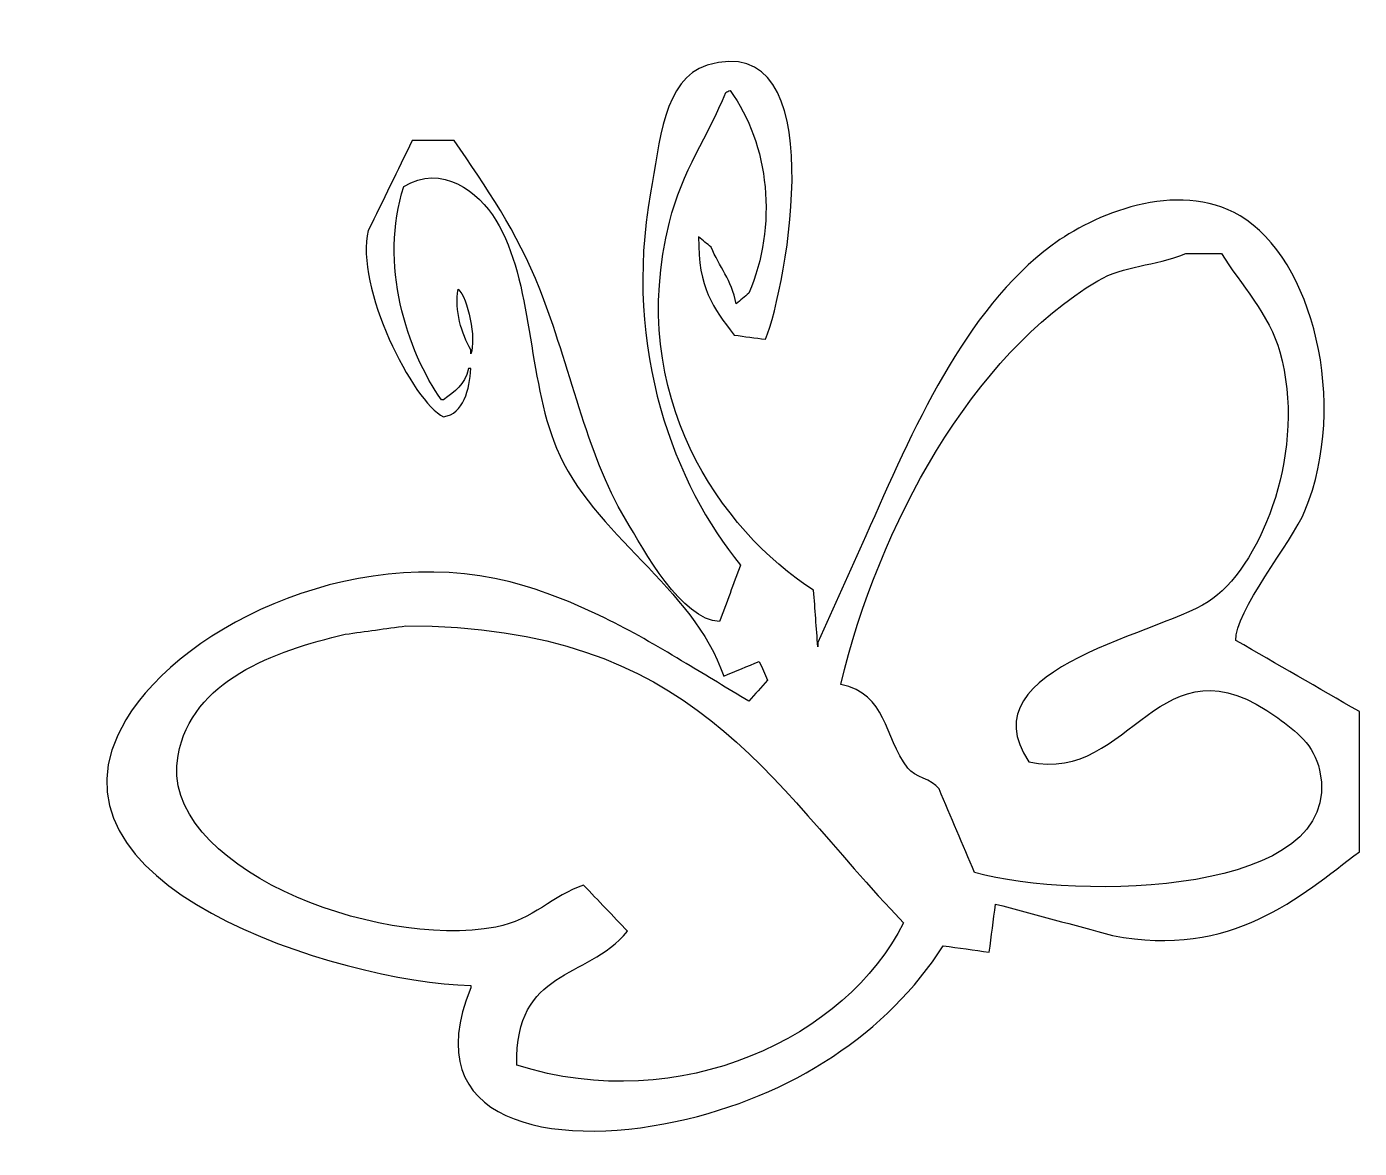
# Model space of a CAD drawing. Header units: centimetres. Extents: x -12.6 to 10.9, y -9.3 to 10.5.
import ezdxf

# ---------------------------------------------------------------- set-up
doc = ezdxf.new("R2010")
doc.units = ezdxf.units.CM
doc.header["$MEASUREMENT"] = 0
doc.layers.add('Camada 1', color=7, linetype='Continuous')

msp = doc.modelspace()

# ---------------------------------------------------------------- linework, layer by layer
at = {"layer": 'Camada 1'}
for points, knots in [([(10.87535, -1.6083), (10.87535, -2.43084), (10.87535, -3.25364), (10.87535, -4.07617), (10.87535, -4.07617), (9.83638, -4.85976), (8.62986, -5.96818), (6.52893, -5.54953), (6.52893, -5.54953), (5.84144, -5.36538), (5.15373, -5.18118), (4.46624, -4.99703), (4.46624, -4.99703), (4.42941, -5.27939), (4.39255, -5.56186), (4.35575, -5.84423), (4.35575, -5.84423), (4.08566, -5.8074), (3.8155, -5.77054), (3.54541, -5.73374), (3.54541, -5.73374), (2.56433, -7.25681), (0.89524, -8.38455), (-1.16936, -8.8278), (-1.16936, -8.8278), (-3.36617, -9.29942), (-5.74996, -8.85659), (-4.7791, -6.47042), (-4.7791, -6.47042), (-4.7791, -6.45814), (-4.7791, -6.44587), (-4.7791, -6.43359), (-4.7791, -6.43359), (-7.10444, -6.36146), (-12.60294, -4.66676), (-10.85674, -1.75565), (-10.85674, -1.75565), (-9.83405, -0.05073), (-6.63984, 1.46168), (-3.82144, 0.60173), (-3.82144, 0.60173), (-2.77454, 0.2823), (-1.84815, -0.23443), (-0.98521, -0.76114), (-0.98521, -0.76114), (-0.61691, -0.98212), (-0.24848, -1.20318), (0.11982, -1.42416), (0.11982, -1.42416), (0.23031, -1.30139), (0.34085, -1.1786), (0.45134, -1.05583), (0.45134, -1.05583), (0.40223, -0.94534), (0.3531, -0.8348), (0.30399, -0.72433), (0.30399, -0.72433), (0.09529, -0.81027), (-0.11347, -0.89623), (-0.3222, -0.98217), (-0.3222, -0.98217), (-0.86319, 0.59398), (-2.63294, 1.50288), (-3.26894, 3.03275), (-3.26894, 3.03275), (-3.78996, 4.28611), (-3.67169, 5.95502), (-4.33714, 7.04767), (-4.33714, 7.04767), (-4.63993, 7.54488), (-5.28977, 8.05073), (-5.95785, 7.637), (-5.95785, 7.637), (-6.40261, 6.29289), (-5.89924, 4.72664), (-5.29483, 3.87992), (-5.29483, 3.87992), (-5.28255, 3.87992), (-5.27028, 3.87992), (-5.258, 3.87992), (-5.258, 3.87992), (-5.05948, 4.04814), (-4.88645, 4.12696), (-4.81599, 4.43242), (-4.81599, 4.43242), (-4.80371, 4.43242), (-4.79144, 4.43242), (-4.77916, 4.43242), (-4.77916, 4.43242), (-4.79541, 4.07407), (-4.90785, 3.62846), (-5.258, 3.58522), (-5.258, 3.58522), (-5.79709, 3.83758), (-6.82719, 5.88744), (-6.58401, 6.86346), (-6.58401, 6.86346), (-6.3262, 7.39136), (-6.06831, 7.91941), (-5.8105, 8.44734), (-5.8105, 8.44734), (-5.56497, 8.44734), (-5.31935, 8.44734), (-5.07382, 8.44734), (-5.07382, 8.44734), (-4.50674, 7.63383), (-3.96596, 6.84672), (-3.56363, 5.83212), (-3.56363, 5.83212), (-3.03057, 4.48785), (-2.75115, 2.95451), (-2.05341, 1.78037), (-2.05341, 1.78037), (-1.72197, 1.2226), (-1.0653, 0.00798), (-0.39587, -0.02449), (-0.39587, -0.02449), (-0.2731, 0.30698), (-0.15031, 0.63856), (-0.02754, 0.97003), (-0.02754, 0.97003), (-1.17454, 2.37489), (-2.10955, 4.76019), (-1.61142, 7.52648), (-1.61142, 7.52648), (-1.45323, 8.40487), (-1.38592, 9.53999), (-0.6169, 9.77335), (-0.6169, 9.77335), (1.62505, 10.4537), (0.78817, 5.86794), (0.41445, 4.94809), (0.41445, 4.94809), (0.2303, 4.97264), (0.0461, 4.9972), (-0.13805, 5.02175), (-0.13805, 5.02175), (-0.51318, 5.51755), (-0.77361, 5.83421), (-0.76424, 6.75295), (-0.76424, 6.75295), (-0.69058, 6.69157), (-0.61689, 6.63016), (-0.54323, 6.56877), (-0.54323, 6.56877), (-0.40562, 6.22751), (-0.18247, 5.99415), (-0.10122, 5.57425), (-0.10122, 5.57425), (-0.02756, 5.63563), (0.04613, 5.69704), (0.11979, 5.7584), (0.11979, 5.7584), (0.62869, 6.93577), (0.48155, 8.39127), (-0.21171, 9.33131), (-0.21171, 9.33131), (-0.23626, 9.31903), (-0.26082, 9.30676), (-0.28537, 9.29448), (-0.28537, 9.29448), (-0.58805, 8.5429), (-1.05547, 7.91079), (-1.27989, 7.01076), (-1.27989, 7.01076), (-2.04033, 3.96117), (-0.38761, 1.59347), (1.26167, 0.52797), (1.26167, 0.52797), (1.28622, 0.1965), (1.31078, -0.13508), (1.33536, -0.46655), (1.33536, -0.46655), (1.33536, -0.442), (1.33536, -0.41744), (1.33536, -0.39286), (1.33536, -0.39286), (1.61772, 0.23325), (1.90017, 0.85955), (2.18256, 1.48568), (2.18256, 1.48568), (2.99967, 3.3462), (3.91587, 5.4544), (5.4608, 6.60563), (5.4608, 6.60563), (6.16406, 7.12969), (7.6625, 7.78205), (8.77584, 7.1213), (8.77584, 7.1213), (10.04928, 6.36557), (10.69735, 3.82586), (9.9177, 1.92769), (9.9177, 1.92769), (9.68839, 1.36937), (8.66675, 0.14501), (8.70218, -0.35601), (8.70218, -0.35601), (9.42647, -0.77335), (10.15103, -1.19089), (10.87535, -1.6083)], [0, 0, 0, 0, 0.01960784, 0.01960784, 0.01960784, 0.01960784, 0.03921569, 0.03921569, 0.03921569, 0.03921569, 0.05882353, 0.05882353, 0.05882353, 0.05882353, 0.07843137, 0.07843137, 0.07843137, 0.07843137, 0.09803922, 0.09803922, 0.09803922, 0.09803922, 0.11764706, 0.11764706, 0.11764706, 0.11764706, 0.1372549, 0.1372549, 0.1372549, 0.1372549, 0.15686275, 0.15686275, 0.15686275, 0.15686275, 0.17647059, 0.17647059, 0.17647059, 0.17647059, 0.19607843, 0.19607843, 0.19607843, 0.19607843, 0.21568627, 0.21568627, 0.21568627, 0.21568627, 0.23529412, 0.23529412, 0.23529412, 0.23529412, 0.25490196, 0.25490196, 0.25490196, 0.25490196, 0.2745098, 0.2745098, 0.2745098, 0.2745098, 0.29411765, 0.29411765, 0.29411765, 0.29411765, 0.31372549, 0.31372549, 0.31372549, 0.31372549, 0.33333333, 0.33333333, 0.33333333, 0.33333333, 0.35294118, 0.35294118, 0.35294118, 0.35294118, 0.37254902, 0.37254902, 0.37254902, 0.37254902, 0.39215686, 0.39215686, 0.39215686, 0.39215686, 0.41176471, 0.41176471, 0.41176471, 0.41176471, 0.43137255, 0.43137255, 0.43137255, 0.43137255, 0.45098039, 0.45098039, 0.45098039, 0.45098039, 0.47058824, 0.47058824, 0.47058824, 0.47058824, 0.49019608, 0.49019608, 0.49019608, 0.49019608, 0.50980392, 0.50980392, 0.50980392, 0.50980392, 0.52941176, 0.52941176, 0.52941176, 0.52941176, 0.54901961, 0.54901961, 0.54901961, 0.54901961, 0.56862745, 0.56862745, 0.56862745, 0.56862745, 0.58823529, 0.58823529, 0.58823529, 0.58823529, 0.60784314, 0.60784314, 0.60784314, 0.60784314, 0.62745098, 0.62745098, 0.62745098, 0.62745098, 0.64705882, 0.64705882, 0.64705882, 0.64705882, 0.66666667, 0.66666667, 0.66666667, 0.66666667, 0.68627451, 0.68627451, 0.68627451, 0.68627451, 0.70588235, 0.70588235, 0.70588235, 0.70588235, 0.7254902, 0.7254902, 0.7254902, 0.7254902, 0.74509804, 0.74509804, 0.74509804, 0.74509804, 0.76470588, 0.76470588, 0.76470588, 0.76470588, 0.78431373, 0.78431373, 0.78431373, 0.78431373, 0.80392157, 0.80392157, 0.80392157, 0.80392157, 0.82352941, 0.82352941, 0.82352941, 0.82352941, 0.84313725, 0.84313725, 0.84313725, 0.84313725, 0.8627451, 0.8627451, 0.8627451, 0.8627451, 0.88235294, 0.88235294, 0.88235294, 0.88235294, 0.90196078, 0.90196078, 0.90196078, 0.90196078, 0.92156863, 0.92156863, 0.92156863, 0.92156863, 0.94117647, 0.94117647, 0.94117647, 0.94117647, 0.96078431, 0.96078431, 0.96078431, 0.96078431, 1, 1, 1, 1]), ([(8.29696, 0.38074), (9.17919, 1.04162), (9.95069, 3.02422), (9.47565, 4.72716), (9.47565, 4.72716), (9.29589, 5.37153), (8.78162, 5.92718), (8.4443, 6.45836), (8.4443, 6.45836), (8.2356, 6.45836), (8.02681, 6.45836), (7.81811, 6.45836), (7.81811, 6.45836), (7.25328, 6.23219), (6.73295, 6.2523), (6.27106, 5.97952), (6.27106, 5.97952), (4.06145, 4.67449), (2.40727, 1.67943), (1.74047, -1.12946), (1.74047, -1.12946), (2.55872, -1.3034), (2.4916, -2.0401), (2.91916, -2.60282), (2.91916, -2.60282), (3.04037, -2.76234), (3.34604, -2.79345), (3.47166, -2.97117), (3.47166, -2.97117), (3.68036, -3.46224), (3.88915, -3.95346), (4.09785, -4.44453), (4.09785, -4.44453), (5.9031, -4.93173), (10.66171, -4.87456), (10.17546, -2.63967), (10.17546, -2.63967), (10.07823, -2.19276), (9.75821, -1.95191), (9.43878, -1.71881), (9.43878, -1.71881), (7.32005, -0.17272), (6.87796, -2.89361), (5.05551, -2.49232), (5.05551, -2.49232), (3.90078, -0.80301), (7.47181, -0.23738), (8.29696, 0.38074)], [0, 0, 0, 0, 0.07692308, 0.07692308, 0.07692308, 0.07692308, 0.15384615, 0.15384615, 0.15384615, 0.15384615, 0.23076923, 0.23076923, 0.23076923, 0.23076923, 0.30769231, 0.30769231, 0.30769231, 0.30769231, 0.38461538, 0.38461538, 0.38461538, 0.38461538, 0.46153846, 0.46153846, 0.46153846, 0.46153846, 0.53846154, 0.53846154, 0.53846154, 0.53846154, 0.61538462, 0.61538462, 0.61538462, 0.61538462, 0.69230769, 0.69230769, 0.69230769, 0.69230769, 0.76923077, 0.76923077, 0.76923077, 0.76923077, 0.84615385, 0.84615385, 0.84615385, 0.84615385, 1, 1, 1, 1]), ([(-4.77912, 4.76401), (-4.77912, 4.73946), (-4.77912, 4.7149), (-4.77912, 4.69035), (-4.77912, 4.69035), (-4.67718, 4.95353), (-4.83156, 5.68328), (-5.00013, 5.83221), (-5.00013, 5.83221), (-5.07243, 5.45039), (-4.93787, 5.04367), (-4.77912, 4.76401)], [0, 0, 0, 0, 0.25, 0.25, 0.25, 0.25, 0.5, 0.5, 0.5, 0.5, 1, 1, 1, 1]), ([(-5.92098, -0.09811), (-6.277, -0.14722), (-6.63316, -0.19635), (-6.98918, -0.24546), (-6.98918, -0.24546), (-8.25606, -0.54541), (-9.69277, -1.05934), (-9.9359, -2.38181), (-9.9359, -2.38181), (-10.29235, -4.32068), (-6.47004, -5.80867), (-4.33713, -5.40221), (-4.33713, -5.40221), (-3.67559, -5.27614), (-3.33028, -4.83754), (-2.79008, -4.66553), (-2.79008, -4.66553), (-2.53227, -4.93562), (-2.27438, -5.20578), (-2.01657, -5.47587), (-2.01657, -5.47587), (-2.75857, -6.36212), (-3.99116, -6.10584), (-3.96877, -7.83325), (-3.96877, -7.83325), (-1.07722, -8.75257), (1.84153, -7.33496), (2.84552, -5.32852), (2.84552, -5.32852), (0.4091, -2.79217), (-0.85307, -0.10147), (-5.92098, -0.09811)], [0, 0, 0, 0, 0.11111111, 0.11111111, 0.11111111, 0.11111111, 0.22222222, 0.22222222, 0.22222222, 0.22222222, 0.33333333, 0.33333333, 0.33333333, 0.33333333, 0.44444444, 0.44444444, 0.44444444, 0.44444444, 0.55555556, 0.55555556, 0.55555556, 0.55555556, 0.66666667, 0.66666667, 0.66666667, 0.66666667, 0.77777778, 0.77777778, 0.77777778, 0.77777778, 1, 1, 1, 1])]:
    msp.add_open_spline(points, degree=3, knots=knots, dxfattribs=at)

doc.saveas('drawing.dxf')
